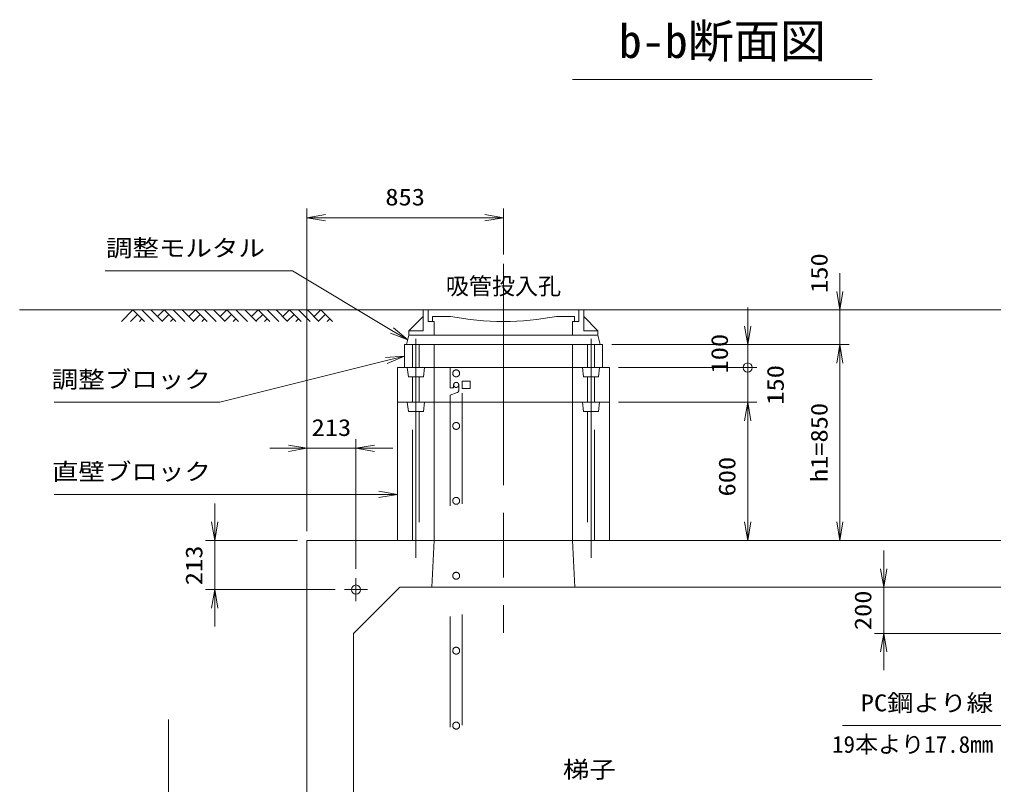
# Model space of a CAD drawing. Units: millimetres at full size. Extents: x 37600 to 71200, y -83280 to -59520.
# Drawn here: x 53105 to 57332, y -75930 to -72612 of the extents above; entities that cross this region are included whole.
import ezdxf
from ezdxf.enums import TextEntityAlignment as Align

# ---------------------------------------------------------------- set-up
doc = ezdxf.new("R2010")
doc.units = ezdxf.units.MM
doc.header["$LTSCALE"] = 80.0044
doc.linetypes.add('CHAIN', pattern=[18.5, 12, -1.5, 3.5, -1.5])
doc.linetypes.add('DASHED_SPACED', pattern=[12, 6, -6])
for name, color, linetype, lineweight in [('0_2', 4, 'Continuous', 13), ('FRP', 4, 'DASHED_SPACED', 13), ('寸法', 6, 'Continuous', 13), ('文字', 2, 'Continuous', 13), ('ﾊｯﾁﾝｸﾞ', 4, 'Continuous', 9)]:
    doc.layers.add(name, color=color, linetype=linetype, lineweight=lineweight)
doc.styles.add('ＭＳ ゴシック', font='')
doc.styles.get('ＭＳ ゴシック').set_extended_font_data('MS Gothic')

# ---------------------------------------------------------------- blocks, each defined once
blk = doc.blocks.new('open_arrow')
at = {"color": 0, "linetype": 'Continuous', "lineweight": -2}
blk.add_lwpolyline([(7.5, 1.25), (0, 0), (7.5, -1.25)], dxfattribs=at)
blk = doc.blocks.new('dimension_origin')
at = {"color": 0, "linetype": 'Continuous', "lineweight": -2}
blk.add_circle((0, 0), 1.25, dxfattribs=at)

msp = doc.modelspace()

# ---------------------------------------------------------------- linework, layer by layer
at = {"layer": '0_2', "color": 2, "linetype": 'CHAIN'}
for p, q in [((55205, -73672), (55205, -75272)), ((54825, -73997), (54825, -74947)), ((55585, -73997), (55585, -74947)), ((54565, -75035), (54565, -75135)), ((54515, -75085), (54615, -75085))]:
    msp.add_line(p, q, dxfattribs=at)
at = {"layer": '0_2'}
for p, q in [((59205, -73872), (53105, -73872)), ((54856, -73872), (55554, -73872)), ((54856, -73962), (54856, -73872)), ((54878, -73922), (54878, -73872)), ((55532, -73922), (55532, -73872)), ((55554, -73962), (55554, -73872)), ((54795, -73962), (54856, -73901)), ((54878, -73922), (54905, -73922)), ((54896.5, -73900), (54975, -73900)), ((54896.5, -73922), (54896.5, -73900)), ((54905, -73982), (54905, -73922)), ((55435, -73900), (55513.5, -73900)), ((55505, -73922), (55532, -73922)), ((55505, -73982), (55505, -73922)), ((55513.5, -73922), (55513.5, -73900)), ((55554, -73901), (55615, -73962)), ((54795, -73982), (54795, -73962)), ((54795, -73962), (54856, -73962)), ((55615, -73962), (55554, -73962)), ((55615, -73982), (55615, -73962)), ((54795, -73982), (55615, -73982)), ((54795, -74022), (55615, -74022))]:
    msp.add_line(p, q, dxfattribs=at)
msp.add_lwpolyline([(54795, -73982), (55615, -73982), (55625, -74022), (54785, -74022)], close=True, dxfattribs=at)
at = {"layer": '0_2', "color": 3}
for points in [[(54775, -74122), (55635, -74122), (55635, -74022), (54775, -74022)], [(54905, -74272), (55505, -74272), (55505, -74022), (54905, -74022)], [(54905, -74122), (55505, -74122), (55505, -74022), (54905, -74022)], [(54745, -74272), (55665, -74272), (55665, -74122), (54745, -74122)], [(54745, -74872), (55665, -74872), (55665, -74272), (54745, -74272)], [(54905, -74872), (55505, -74872), (55505, -74272), (54905, -74272)], [(54352, -77328), (57958, -77328), (57958, -74872), (54352, -74872)], [(54895, -75075), (55515, -75075), (55505, -74872), (54905, -74872)], [(54755, -77125), (57555, -77125), (57755, -76925), (57755, -75275), (57555, -75075), (54755, -75075), (54555, -75275), (54555, -76925)]]:
    msp.add_lwpolyline(points, close=True, dxfattribs=at)
at = {"layer": '0_2', "linetype": 'DASHED_SPACED'}
for points in [[(54840, -74122), (54810, -74122), (54810, -74022), (54840, -74022)], [(55570, -74122), (55600, -74122), (55600, -74022), (55570, -74022)], [(54857.5, -74162), (54792.5, -74162), (54787.5, -74122), (54862.5, -74122)], [(55552.5, -74162), (55617.5, -74162), (55622.5, -74122), (55547.5, -74122)], [(54840, -74272), (54810, -74272), (54810, -74162), (54840, -74162)], [(55570, -74272), (55600, -74272), (55600, -74162), (55570, -74162)], [(54857.5, -74312), (54792.5, -74312), (54787.5, -74272), (54862.5, -74272)], [(55552.5, -74312), (55617.5, -74312), (55622.5, -74272), (55547.5, -74272)], [(54840, -74872), (54810, -74872), (54810, -74312), (54840, -74312)], [(55570, -74872), (55600, -74872), (55600, -74312), (55570, -74312)]]:
    msp.add_lwpolyline(points, close=True, dxfattribs=at)
at = {"layer": '0_2', "color": 3}
msp.add_lwpolyline([(54905, -74022), (55505, -74022), (54905, -74022)], dxfattribs=at)
at = {"layer": '0_2'}
msp.add_lwpolyline([(54205, -77648), (53752, -77648), (53752, -75648)], dxfattribs=at)
at = {"layer": '0_2', "color": 3}
msp.add_circle((54565, -75085), 20, dxfattribs=at)
at = {"layer": '0_2'}
msp.add_arc((55205, -72708.73), 1213.27, 259.07231, 280.92769, dxfattribs=at)
at = {"layer": 'FRP'}
for p, q in [((55011, -74197), (55011, -74221.09)), ((55004.54, -74230.44), (54974, -74242))]:
    msp.add_line(p, q, dxfattribs=at)
msp.add_lwpolyline([(54974, -74242), (54974, -77593), (55026, -77593), (55026, -74122), (54974, -74122), (54974, -74210), (54989, -74210), (54989, -74197)], dxfattribs=at)
msp.add_lwpolyline([(55026, -74213), (55060, -74213), (55060, -74181), (55026, -74181)], close=True, dxfattribs=at)
for centre, radius in [((55000, -74147), 15), ((55000, -74197), 11), ((55000, -74375), 15), ((55000, -74700), 15), ((55000, -75025), 15), ((55000, -75350), 15), ((55000, -75675), 15)]:
    msp.add_circle(centre, radius, dxfattribs=at)
for centre, radius, start, end in [((55000, -74197), 11, 90, 180), ((55000, -74197), 11, 0, 90), ((55001, -74221.09), 10, 290.72556, 0)]:
    msp.add_arc(centre, radius, start, end, dxfattribs=at)
at = {"layer": '寸法'}
for p, q in [((54352, -74832), (54352, -73432)), ((55205, -73632), (55205, -73432)), ((54352, -73472), (55205, -73472)), ((56665, -74182), (56665, -73712)), ((55705, -73872), (56705, -73872)), ((56265, -74202), (56265, -73862)), ((55675, -74022), (56305, -74022)), ((55705, -74022), (56705, -74022)), ((55705, -74022), (56705, -74022)), ((56265, -74042), (56265, -74432)), ((56665, -74872), (56665, -74022)), ((55705, -74122), (56305, -74122)), ((55705, -74122), (56305, -74122)), ((55705, -74272), (56305, -74272)), ((55705, -74272), (56305, -74272)), ((56265, -74272), (56265, -74872)), ((54192, -74472), (54725, -74472)), ((54352, -74832), (54352, -74432)), ((54565, -74995), (54565, -74432)), ((53952, -74712), (53952, -75245)), ((54312, -74872), (53912, -74872)), ((55705, -74872), (56705, -74872)), ((55705, -74872), (56305, -74872)), ((56855, -74915), (56855, -75435)), ((54475, -75085), (53912, -75085)), ((57515, -75075), (56815, -75075)), ((57715, -75275), (56815, -75275))]:
    msp.add_line(p, q, dxfattribs=at)
for points in [[(54790, -74002), (54721.4, -73960.84), (54290, -73702), (53476.67, -73702)], [(54775, -74072), (54697.39, -74091.4), (53975, -74272), (53255, -74272)], [(54745, -74672), (54665, -74672), (53975.67, -74672), (53255.67, -74672)], [(57745, -75085), (57709.22, -75156.55), (57450, -75675), (56676.67, -75675)]]:
    msp.add_lwpolyline(points, dxfattribs=at)
at = {"layer": '文字'}
msp.add_line((56805, -72872), (55505, -72872), dxfattribs=at)
at = {"layer": 'ﾊｯﾁﾝｸﾞ'}
for p, q in [((53547.35, -73922), (53597.35, -73872)), ((53597.35, -73872), (53647.35, -73922)), ((53636.24, -73872), (53686.24, -73922)), ((53675.13, -73872), (53725.13, -73922)), ((53704.18, -73901.05), (53733.24, -73872)), ((53733.24, -73872), (53783.24, -73922)), ((53772.13, -73872), (53822.13, -73922)), ((53811.02, -73872), (53861.02, -73922)), ((53840.07, -73901.05), (53869.12, -73872)), ((53869.12, -73872), (53919.12, -73922)), ((53908.01, -73872), (53958.01, -73922)), ((53946.9, -73872), (53996.9, -73922)), ((53975.95, -73901.05), (54005, -73872)), ((54005, -73872), (54055, -73922)), ((54043.89, -73872), (54093.89, -73922)), ((54082.78, -73872), (54132.78, -73922)), ((54111.83, -73901.05), (54140.88, -73872)), ((54140.88, -73872), (54190.88, -73922)), ((54179.77, -73872), (54229.77, -73922)), ((54218.66, -73872), (54268.66, -73922)), ((54247.71, -73901.05), (54276.76, -73872)), ((54276.76, -73872), (54326.76, -73922)), ((54315.65, -73872), (54365.65, -73922)), ((54354.54, -73872), (54404.54, -73922)), ((54383.59, -73901.05), (54412.65, -73872)), ((54412.65, -73872), (54462.65, -73922)), ((53586.24, -73922), (53616.8, -73891.44)), ((53625.13, -73922), (53636.24, -73910.89)), ((53723.63, -73920.5), (53752.68, -73891.44)), ((53761.02, -73922), (53772.13, -73910.89)), ((53859.51, -73920.5), (53888.56, -73891.44)), ((53896.9, -73922), (53908.01, -73910.89)), ((53995.39, -73920.5), (54024.44, -73891.44)), ((54032.78, -73922), (54043.89, -73910.89)), ((54131.28, -73920.5), (54160.33, -73891.44)), ((54168.66, -73922), (54179.77, -73910.89)), ((54267.16, -73920.5), (54296.21, -73891.44)), ((54304.54, -73922), (54315.65, -73910.89)), ((54403.04, -73920.5), (54432.09, -73891.44)), ((54440.43, -73922), (54451.54, -73910.89))]:
    msp.add_line(p, q, dxfattribs=at)

# ---------------------------------------------------------------- block references
at = {"layer": '寸法', "xscale": 10.7, "yscale": 10.7}
for p in [(54352, -73472), (54565, -74472)]:
    msp.add_blockref('open_arrow', p, dxfattribs=at)
at = {"layer": '寸法'}
for name, p, xscale, yscale, rotation in [('open_arrow', (55205, -73472), 10.7, 10.7, 180), ('open_arrow', (56665, -73872), 10.7, 10.7, 90), ('open_arrow', (54790, -74002), 10.7, 10.7, 149), ('open_arrow', (56265, -74022), 10.7, 10.7, 90), ('open_arrow', (56665, -74022), 10.7, 10.7, 270), ('open_arrow', (56665, -74022), 10.7, 10.7, 270), ('open_arrow', (54775, -74072), 10.7, 10.7, 194), ('dimension_origin', (56265, -74122), 16, 16, 90), ('dimension_origin', (56265, -74122), 16, 16, 270), ('open_arrow', (56265, -74272), 10.7, 10.7, 270), ('open_arrow', (56265, -74272), 10.7, 10.7, 270), ('open_arrow', (54352, -74472), 10.7, 10.7, 180), ('open_arrow', (54745, -74672), 10.7, 10.7, 180), ('open_arrow', (53952, -74872), 10.7, 10.7, 90), ('open_arrow', (56265, -74872), 10.7, 10.7, 90), ('open_arrow', (56665, -74872), 10.7, 10.7, 90), ('open_arrow', (56855, -75075), 10.7, 10.7, 90), ('open_arrow', (53952, -75085), 10.7, 10.7, 270), ('open_arrow', (56855, -75275), 10.7, 10.7, 270)]:
    msp.add_blockref(name, p, dxfattribs=dict(at, xscale=xscale, yscale=yscale, rotation=rotation))

# ---------------------------------------------------------------- texts
at = {"layer": '寸法', "style": 'ＭＳ ゴシック', "width": 1.15}
for s, p in [('853', (54778.5, -73382)), ('213', (54458.5, -74382))]:
    msp.add_text(s, height=73.31, dxfattribs=at).set_placement(p, align=Align.MIDDLE_CENTER)
for s, p in [('調整モルタル', (54170, -73662)), ('調整ブロック', (53935, -74232)), ('直壁ブロック', (53935.67, -74632)), ('PC鋼より線', (57330, -75635))]:
    msp.add_text(s, height=73.31, dxfattribs=at).set_placement(p, align=Align.BOTTOM_RIGHT)
for s, p in [('150', (56575, -73712)), ('100', (56142.59, -74061.58)), ('150', (56384.94, -74197)), ('h1=850', (56575, -74447)), ('600', (56175, -74594.89)), ('213', (53862, -74980)), ('200', (56765, -75175))]:
    msp.add_text(s, height=73.31, rotation=90, dxfattribs=at).set_placement(p, align=Align.MIDDLE_CENTER)
at = {"layer": '寸法', "color": 3, "style": 'ＭＳ ゴシック'}
msp.add_text('19本より17.8mm', height=73.31, dxfattribs=at).set_placement((57330, -75815), align=Align.BOTTOM_RIGHT)
at = {"layer": '寸法', "style": 'ＭＳ ゴシック', "width": 1.15}
msp.add_text('梯子', height=73.31, dxfattribs=at).set_placement((55462.67, -75924), align=Align.BOTTOM_LEFT)
at = {"layer": '文字', "style": 'ＭＳ ゴシック'}
for s, height, p in [('b-b断面図', 146.6, (56155, -72632)), ('吸管投入孔', 73.31, (55205, -73732))]:
    msp.add_text(s, height=height, dxfattribs=at).set_placement(p, align=Align.TOP_CENTER)

doc.saveas('drawing.dxf')
